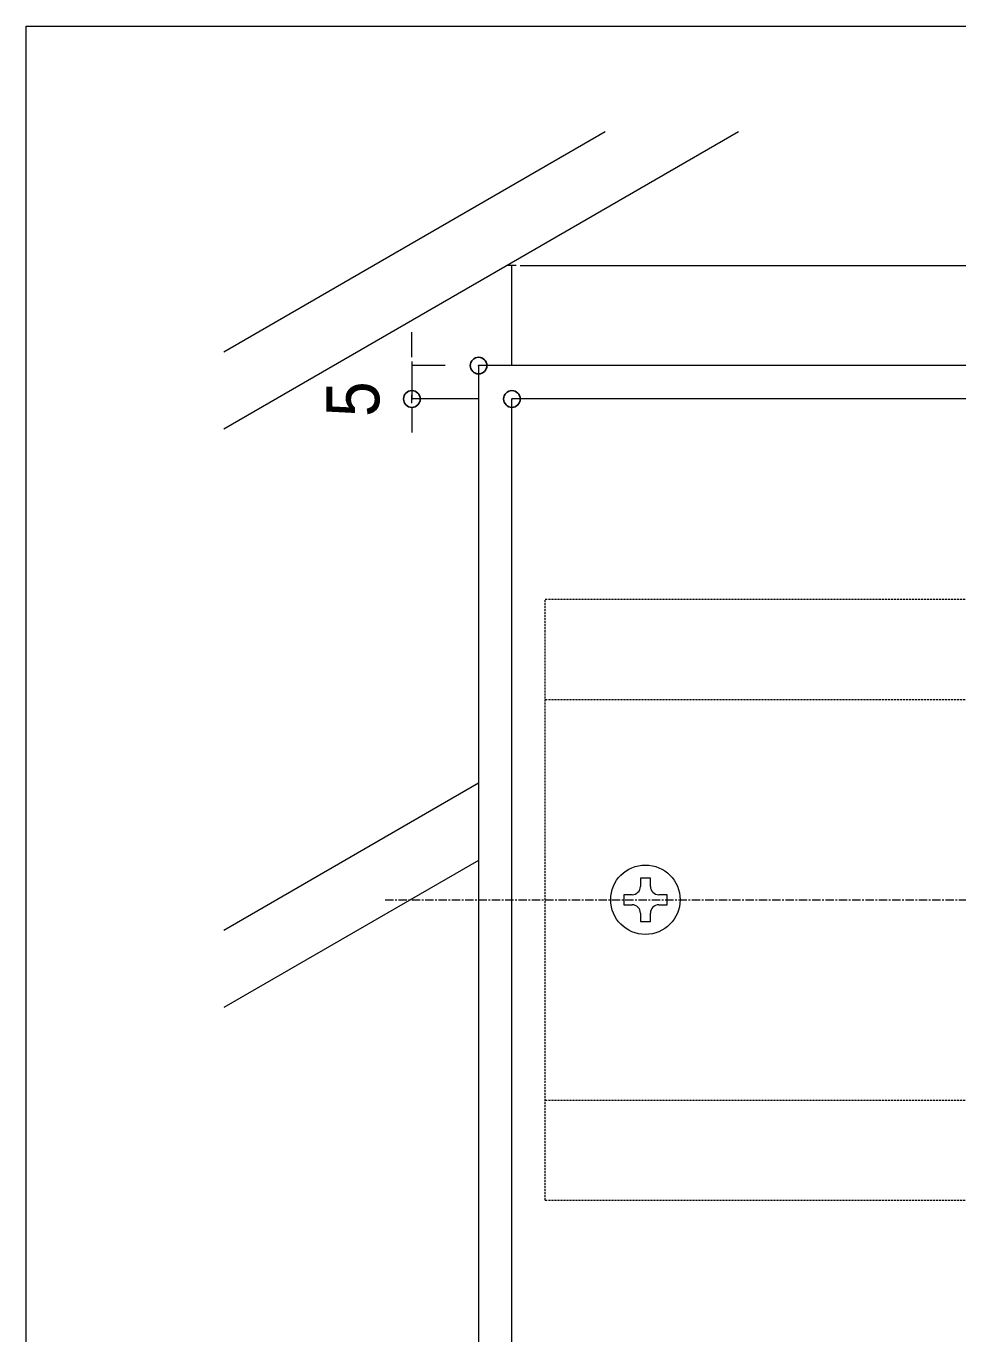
# Model space of a CAD drawing. Units: millimetres, scale not verified. Extents: x -4750 to 4750, y -3000 to 3000.
# Drawn here: x -2500 to -2360.4, y -1263.4 to -1067.5 of the extents above; entities that cross this region are included whole.
import ezdxf
from ezdxf.enums import TextEntityAlignment as Align

# ---------------------------------------------------------------- set-up
doc = ezdxf.new("R2010")
doc.units = ezdxf.units.MM
doc.header["$LTSCALE"] = 5
doc.header["$PDMODE"] = 32
doc.header["$PDSIZE"] = 2.5
doc.linetypes.add('CHAIN1', pattern=[8, 5, -1, 1, -1])
doc.linetypes.add('DASHED1', pattern=[1.8, 1.2, -0.6])
for name, color, linetype, lineweight in [('0-0_デッキ', 7, 'Continuous', 9), ('0-2_根太', 7, 'Continuous', 9), ('0-3_一般', 7, 'Continuous', 9), ('0-4_0', 7, 'Continuous', 9), ('0-5_図枠', 7, 'Continuous', 9), ('0-7_寸法', 7, 'Continuous', 9), ('0-8_ビス', 7, 'Continuous', 9)]:
    doc.layers.add(name, color=color, linetype=linetype, lineweight=lineweight)
doc.layers.add('0-9_Defpoints', color=7, linetype='Continuous')
doc.styles.add('Osaka', font='')
doc.styles.get('Osaka').set_extended_font_data('Osaka')

# ---------------------------------------------------------------- blocks, each defined once
blk = doc.blocks.new('_DOT')
at = {"layer": '0-4_0'}
for p, q in [((-10, 0), (-20, 0)), ((-5, 0), (5, 0))]:
    blk.add_line(p, q, dxfattribs=at)
blk = doc.blocks.new('グループ-370-1')
at = {"layer": '0-8_ビス'}
blk.add_line((-18759, -42553.2), (-18759, -42578.2), dxfattribs=at)
for points in [[(-18729, -42473.2), (-18729, -42448.2), (-18759, -42448.2), (-18759, -42473.2)], [(-18784, -42498.2), (-18809, -42498.2), (-18809, -42528.2), (-18784, -42528.2)], [(-18704, -42528.2), (-18679, -42528.2), (-18679, -42498.2), (-18704, -42498.2)], [(-18759, -42578.2), (-18729, -42578.2), (-18729, -42553.2)]]:
    blk.add_lwpolyline(points, dxfattribs=at)
blk.add_circle((-18744, -42513.2), 104, dxfattribs=at)
for centre, start, end in [((-18784, -42473.2), 270, 0), ((-18704, -42473.2), 180, 270), ((-18784, -42553.2), 0, 90), ((-18704, -42553.2), 90, 180)]:
    blk.add_arc(centre, 25, start, end, dxfattribs=at)
blk = doc.blocks.new('グループ-371-1')
at = {"layer": '0-2_根太', "linetype": 'DASHED1'}
for p, q in [((-19044, -41613.2), (-14306.3, -41613.2)), ((-19044, -43413.2), (-19044, -41613.2)), ((-19044, -41913.2), (-14306.3, -41913.2)), ((-19044, -43113.2), (-14306.3, -43113.2)), ((-19044, -43413.2), (-14306.3, -43413.2))]:
    blk.add_line(p, q, dxfattribs=at)
at = {"layer": '0-2_根太', "linetype": 'CHAIN1'}
blk.add_line((-19524.5, -42513.2), (-2524.5, -42513.2), dxfattribs=at)
blk = doc.blocks.new('グループ-447-1')
at = {"layer": '0-0_デッキ'}
for p in [(-19144, -50663.2), (-14744, -41013.2)]:
    blk.add_line(p, (-19144, -41013.2), dxfattribs=at)

msp = doc.modelspace()

# ---------------------------------------------------------------- linework, layer by layer
at = {"layer": '0-3_一般', "color": 134}
for p, q in [((-2413.234, -1083.345), (-2470.381, -1116.339)), ((-2393.234, -1083.345), (-2470.381, -1127.886)), ((-2432.201, -1180.899), (-2470.381, -1202.942)), ((-2432.201, -1192.446), (-2470.381, -1214.489))]:
    msp.add_line(p, q, dxfattribs=at)
at = {"layer": '0-3_一般'}
msp.add_lwpolyline([(-2185.315, -1118.345), (-2432.201, -1118.345), (-2432.201, -1688.345)], dxfattribs=at)
at = {"layer": '0-5_図枠'}
msp.add_lwpolyline([(-2500, -1067.501), (-500, -1067.501), (-500, -2367.501), (-2500, -2367.501)], close=True, dxfattribs=at)
at = {"layer": '0-7_寸法'}
for p, q in [((-2427.201, -1118.345), (-2427.201, -1103.345)), ((-2424.698, -1103.345), (-2209.705, -1103.345)), ((-2442.201, -1115.841), (-2442.201, -1113.338)), ((-2437.201, -1118.345), (-2442.201, -1118.345)), ((-2442.201, -1118.345), (-2442.201, -1123.345)), ((-2432.201, -1123.345), (-2442.201, -1123.345)), ((-2442.201, -1125.849), (-2442.201, -1128.353))]:
    msp.add_line(p, q, dxfattribs=at)
at = {"layer": '0-9_Defpoints'}
for p in [(-2432.201, -1118.345), (-2442.201, -1123.345), (-2427.201, -1123.345)]:
    msp.add_point(p, dxfattribs=at)

# ---------------------------------------------------------------- block references
at = {"layer": '0-2_根太', "xscale": 0.05, "yscale": 0.05}
msp.add_blockref('グループ-371-1', (-1470, 927.316), dxfattribs=at)
at = {"layer": '0-7_寸法', "xscale": 0.1251862, "yscale": 0.1251862}
for p, rotation in [((-2427.201, -1103.345), 180), ((-2442.201, -1118.345), 270), ((-2442.201, -1123.345), 90)]:
    msp.add_blockref('_DOT', p, dxfattribs=dict(at, rotation=rotation))
at = {"layer": '0-8_ビス', "xscale": 0.05, "yscale": 0.05}
for name in ['グループ-447-1', 'グループ-370-1']:
    msp.add_blockref(name, (-1470, 927.316), dxfattribs=at)

# ---------------------------------------------------------------- texts
at = {"layer": '0-7_寸法', "style": 'Osaka', "width": 0.9}
msp.add_text('5', height=7.918, rotation=90, dxfattribs=at).set_placement((-2444.701, -1126.016), align=Align.BOTTOM_LEFT)

doc.saveas('drawing.dxf')
